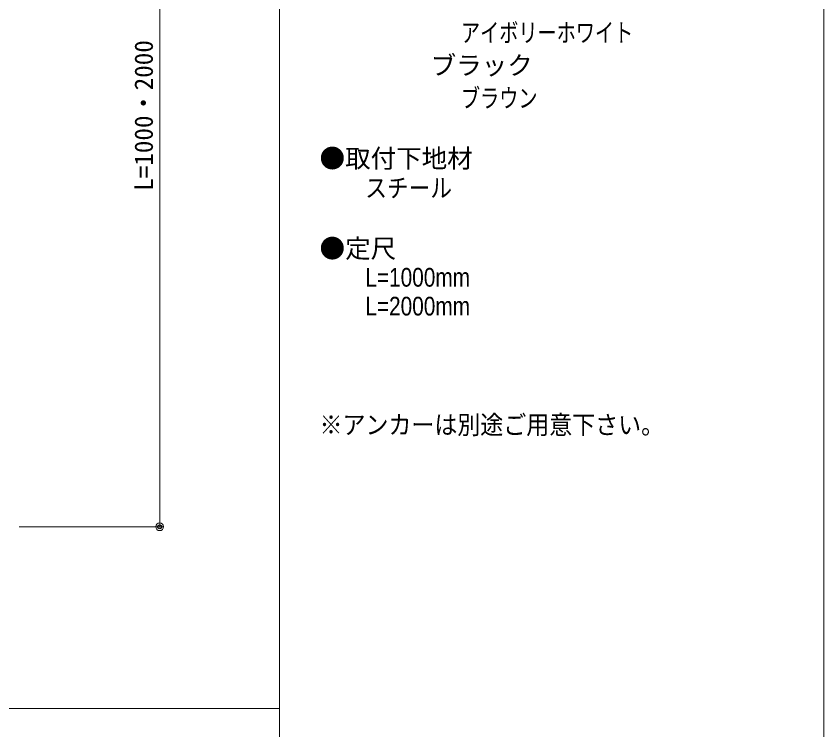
# Model space of a CAD drawing. Units: millimetres, scale not verified. Extents: x -400 to 400, y -277 to 277.
# Drawn here: x 189.3 to 400, y -59.7 to 126.4 of the extents above; entities that cross this region are included whole.
import ezdxf
from ezdxf.enums import TextEntityAlignment as Align

# ---------------------------------------------------------------- set-up
doc = ezdxf.new("R2010")
doc.units = ezdxf.units.MM
doc.header["$LTSCALE"] = 2
doc.header["$PDMODE"] = 32
doc.header["$PDSIZE"] = 1
doc.linetypes.add('LONG_DOUBLE_CHAIN', pattern=[21.8, 18, -1, 0.6, -0.6, 0.6, -1])
for name, color, linetype, lineweight in [('0-0_moji', 2, 'LONG_DOUBLE_CHAIN', 9), ('0-1_zumenwaku', 6, 'Continuous', 9), ('0-8_0', 1, 'Continuous', 9)]:
    doc.layers.add(name, color=color, linetype=linetype, lineweight=lineweight)
doc.layers.add('0-9_Defpoints', color=7, linetype='Continuous')
doc.styles.add('ＭＳ ゴシック', font='')
doc.styles.add('ＭＳ Ｐゴシック', font='')
doc.styles.get('ＭＳ ゴシック').set_extended_font_data('MS Gothic')
doc.styles.get('ＭＳ Ｐゴシック').set_extended_font_data('MS PGothic')

# ---------------------------------------------------------------- blocks, each defined once
blk = doc.blocks.new('_Origin')
at = {"layer": '0-8_0'}
blk.add_line((0, 0), (-2, 0), dxfattribs=at)
blk.add_circle((0, 0), 1, dxfattribs=at)

msp = doc.modelspace()

# ---------------------------------------------------------------- linework, layer by layer
at = {"layer": '0-1_zumenwaku'}
for p, q in [((258, 277.003), (258, -276.997)), ((258, -54.195), (-400, -54.195))]:
    msp.add_line(p, q, dxfattribs=at)
msp.add_lwpolyline([(-400, -276.997), (400, -276.997), (400, 277.003), (-400, 277.003)], close=True, dxfattribs=at)
at = {"layer": '0-8_0'}
for p, q in [((226.758, 204.722), (226.758, -4.776)), ((190.071, -6.776), (227.758, -6.776))]:
    msp.add_line(p, q, dxfattribs=at)
at = {"layer": '0-9_Defpoints'}
msp.add_point((226.758, -6.776), dxfattribs=at)

# ---------------------------------------------------------------- block references
at = {"layer": '0-8_0', "rotation": 270}
msp.add_blockref('_Origin', (226.758, -6.776), dxfattribs=at)

# ---------------------------------------------------------------- texts
at = {"layer": '0-0_moji', "style": 'ＭＳ Ｐゴシック'}
for s, height, width, p in [('\u3000\u3000\u3000\u3000\u3000\u3000\u3000 アイボリーホワイト\u3000', 4.88, 0.75, (269.073, 118.23)), ('\u3000\u3000\u3000\u3000\u3000\u3000\u3000 ブラウン\u3000', 4.88, 0.75, (269.073, 101.133)), ('\u3000\u3000スチール', 4.88, 0.85, (269.073, 77.715)), ('\u3000\u3000L=1000mm', 4.883, 0.85, (269.073, 54.401)), ('\u3000\u3000L=2000mm', 4.883, 0.85, (269.073, 46.878)), ('※アンカーは別途ご用意下さい。', 4.88, 0.9, (268.461, 15.933))]:
    msp.add_text(s, height=height, dxfattribs=dict(at, width=width)).set_placement(p, align=Align.BOTTOM_LEFT)
for s, height, p in [('                ブラック', 4.88, (269.073, 109.682)), ('●取付下地材', 4.883, (268.461, 85.418)), ('●定尺', 4.883, (268.461, 61.923))]:
    msp.add_text(s, height=height, dxfattribs=at).set_placement(p, align=Align.BOTTOM_LEFT)
at = {"layer": '0-8_0', "color": 2, "style": 'ＭＳ ゴシック'}
msp.add_text('L=1000・2000', height=4.811, rotation=90, dxfattribs=at).set_placement((226.433, 80.873), align=Align.BOTTOM_LEFT)

doc.saveas('drawing.dxf')
